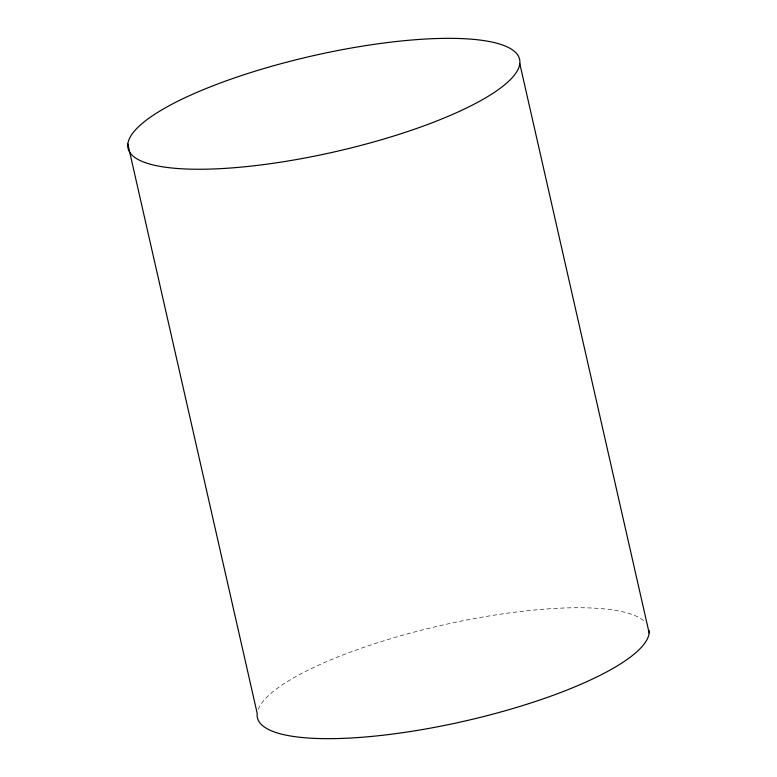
<?xml version="1.0" encoding="UTF-8"?>
<svg xmlns="http://www.w3.org/2000/svg" width="777" height="777" viewBox="0 0 777 777"><rect width="100%" height="100%" fill="white"/><g stroke="black" fill="none" stroke-linecap="round" stroke-linejoin="round"><path stroke-width="0.58" stroke-dasharray="3.88 2.91" d="M258.197 709.372A200.777 49.252 -12.8 0 1 441.025 625.456A200.777 49.252 -12.8 0 1 644.094 621.056"/><path stroke-width="1.17" d="M519.803 63.665A200.777 49.252 -12.8 0 1 220.454 168.648A200.777 49.252 -12.8 0 1 231.187 79.069A200.777 49.252 -12.8 0 1 519.803 63.665L649.174 633.08M127.826 143.92L257.197 713.335A200.777 49.252 -12.8 0 0 451.631 723.96A200.777 49.252 -12.8 0 0 649.251 630.681"/></g></svg>
